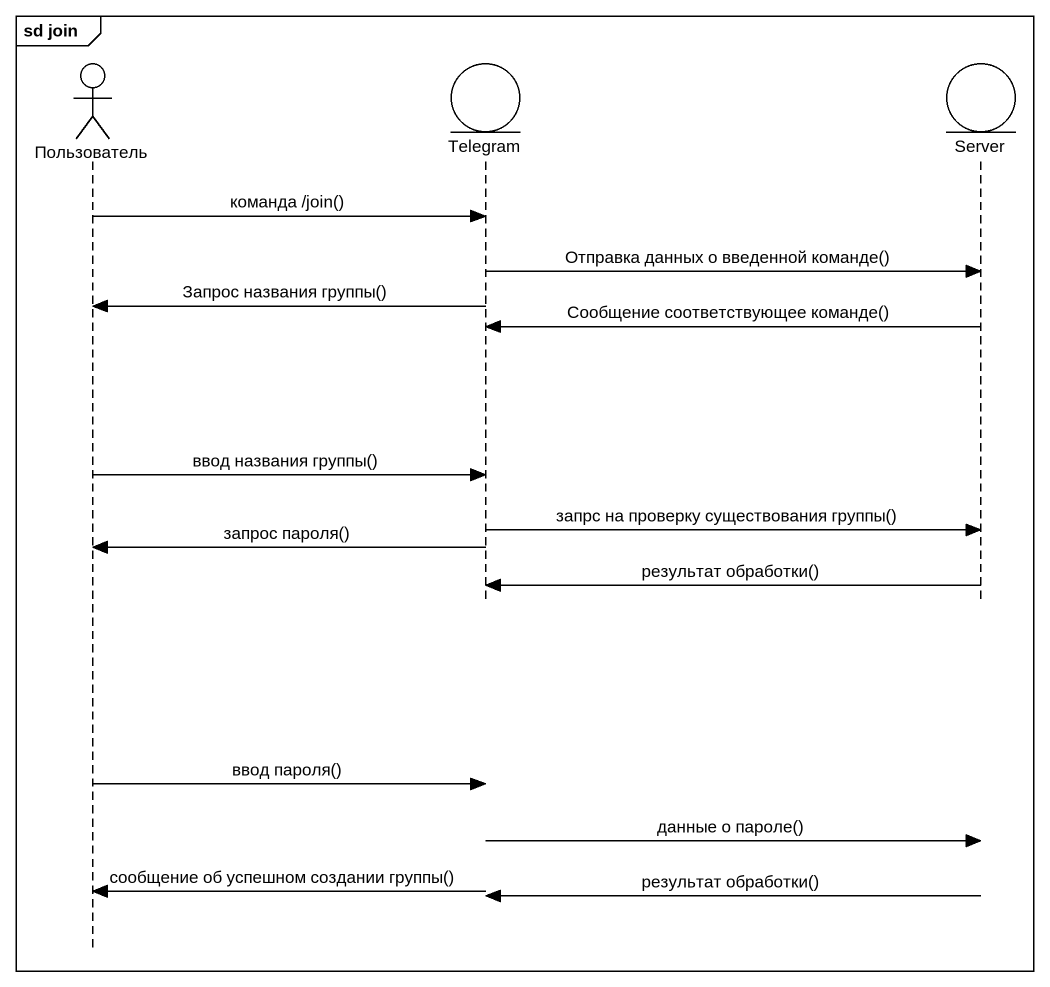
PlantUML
@startuml
mainframe sd join
hide footbox
actor Пользователь
entity Telegram
entity Server

Пользователь -> Telegram : команда /join()
Telegram -> Server : Отправка данных о введенной команде()
Telegram -> Пользователь : Запрос названия группы()
Server -> Telegram : Сообщение соответствующее команде()
Пользователь -> Telegram : ввод названия группы()
Telegram -> Server : запрс на проверку существования группы()
Telegram -> Пользователь : запрос пароля()
Server -> Telegram : результат обработки()
Пользователь -> Telegram : ввод пароля()
Telegram -> Server : данные о пароле()
Telegram -> Пользователь : сообщение об успешном создании группы()
Server -> Telegram : результат обработки()
@enduml
